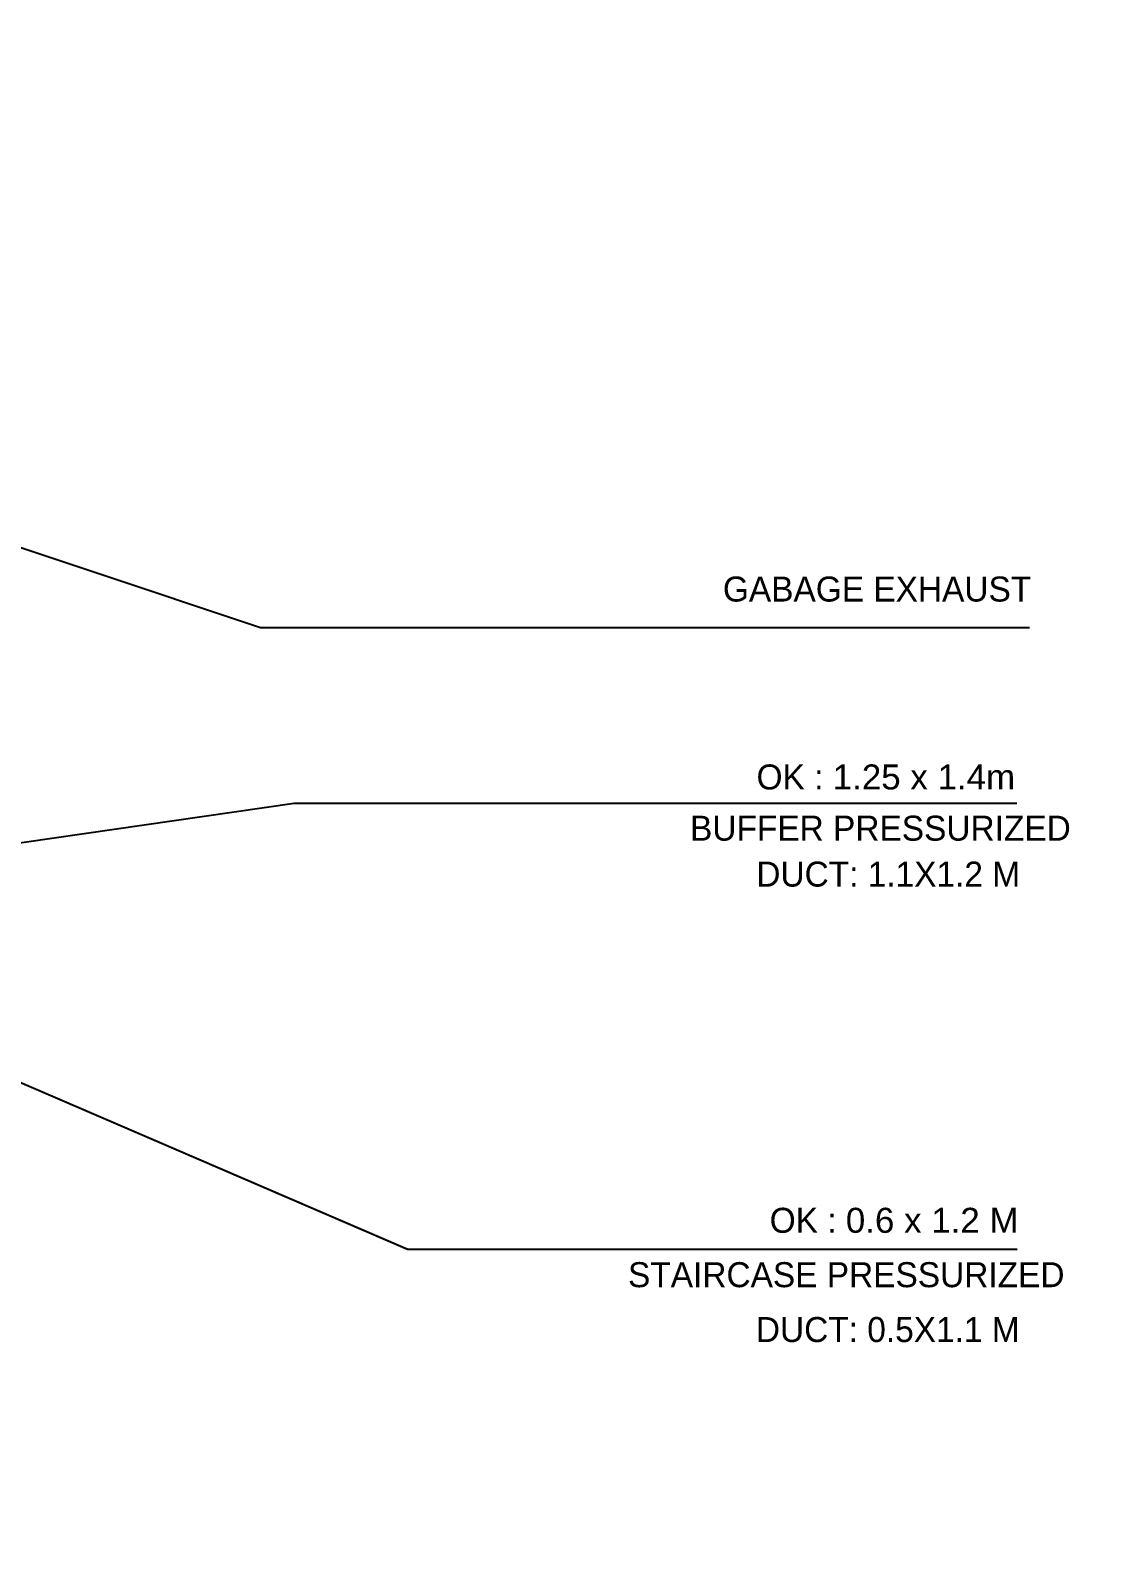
# Model space of a CAD drawing. Header units: millimetres. Extents: x -361340115 to 361596335, y -276742102 to 277032639.
# Drawn here: x 176813 to 198085, y 171425 to 201715 of the extents above; entities that cross this region are included whole.
import ezdxf

# ---------------------------------------------------------------- set-up
doc = ezdxf.new("R2010")
doc.units = ezdxf.units.MM
doc.header["$MEASUREMENT"] = 0
doc.layers.add('A-REVCLOUD', color=7, linetype='Continuous', true_color=0xfa291e)
doc.layers.add('MEP', color=130, linetype='Continuous', plot=False)
doc.layers.add('ONG', color=8, linetype='Continuous')
doc.styles.add('HBA-Text', font='GOTHIC.TTF')

# ---------------------------------------------------------------- blocks, each defined once
blk = doc.blocks.new('tang 22.1')
at = {"layer": 'A-REVCLOUD', "color": 1, "elevation": 0}
blk.add_lwpolyline([(17799.5, 45213.6), (28208, 41741.3), (43593.8, 41741.3)], dxfattribs=at)
at = {"layer": 'A-REVCLOUD', "color": 6, "elevation": 0}
for points in [[(13876.7, 36058), (28884.3, 38226.7), (43339.4, 38226.7)], [(19907.3, 34145.7), (31154.4, 29302.7), (43346.5, 29302.7)]]:
    blk.add_lwpolyline(points, dxfattribs=at)
at = {"layer": 'A-REVCLOUD', "color": 1, "insert": (37459.9, 42758.5, 4348.2), "char_height": 500, "attachment_point": 1, "style": 'HBA-Text'}
blk.add_mtext_dynamic_manual_height_columns('GABAGE EXHAUST', width=15318.455, gutter_width=6.25, heights=[0], dxfattribs=at)
at = {"layer": 'A-REVCLOUD', "color": 6, "char_height": 500, "attachment_point": 1, "style": 'HBA-Text'}
for s, insert in [('OK : {\\fArial|b0|i0|c0|p34;1.25 x 1.4m}', (38133.2, 38999.9, 0.1)), ('BUFFER PRESSURIZED', (36802.9, 37975.7, 3.1)), ('DUCT: 1.1X1.2 M', (38128.6, 37057.2)), ('OK : {\\fArial|b0|i0|c0|p34;0.6 x 1.2 M}', (38395.9, 30132.5, 0.1)), ('STAIRCASE PRESSURIZED', (35562.4, 29045.1, 0)), ('DUCT: 0.5X1.1 M', (38119.5, 27948.2, -0.1))]:
    blk.add_mtext_dynamic_manual_height_columns(s, width=15318.455, gutter_width=6.25, heights=[0], dxfattribs=dict(at, insert=insert))
blk = doc.blocks.new('A$C3d8987ab')
at = {"layer": 'ONG', "color": 1}
blk.add_blockref('tang 22.1', (75873, 20094.9, 0), dxfattribs=at)
blk = doc.blocks.new('A$Cd3fdeb23')
blk.add_blockref('A$C3d8987ab', (-104054, 107286, 0))

msp = doc.modelspace()

# ---------------------------------------------------------------- block references
at = {"layer": 'MEP'}
msp.add_blockref('A$C3d8987ab', (77334.7, 127936.3, 0), dxfattribs=at)

# ---------------------------------------------------------------- next in the draw order: block references
msp.add_blockref('A$Cd3fdeb23', (181388.2, 20650, 0), dxfattribs=at)

doc.saveas('drawing.dxf')
